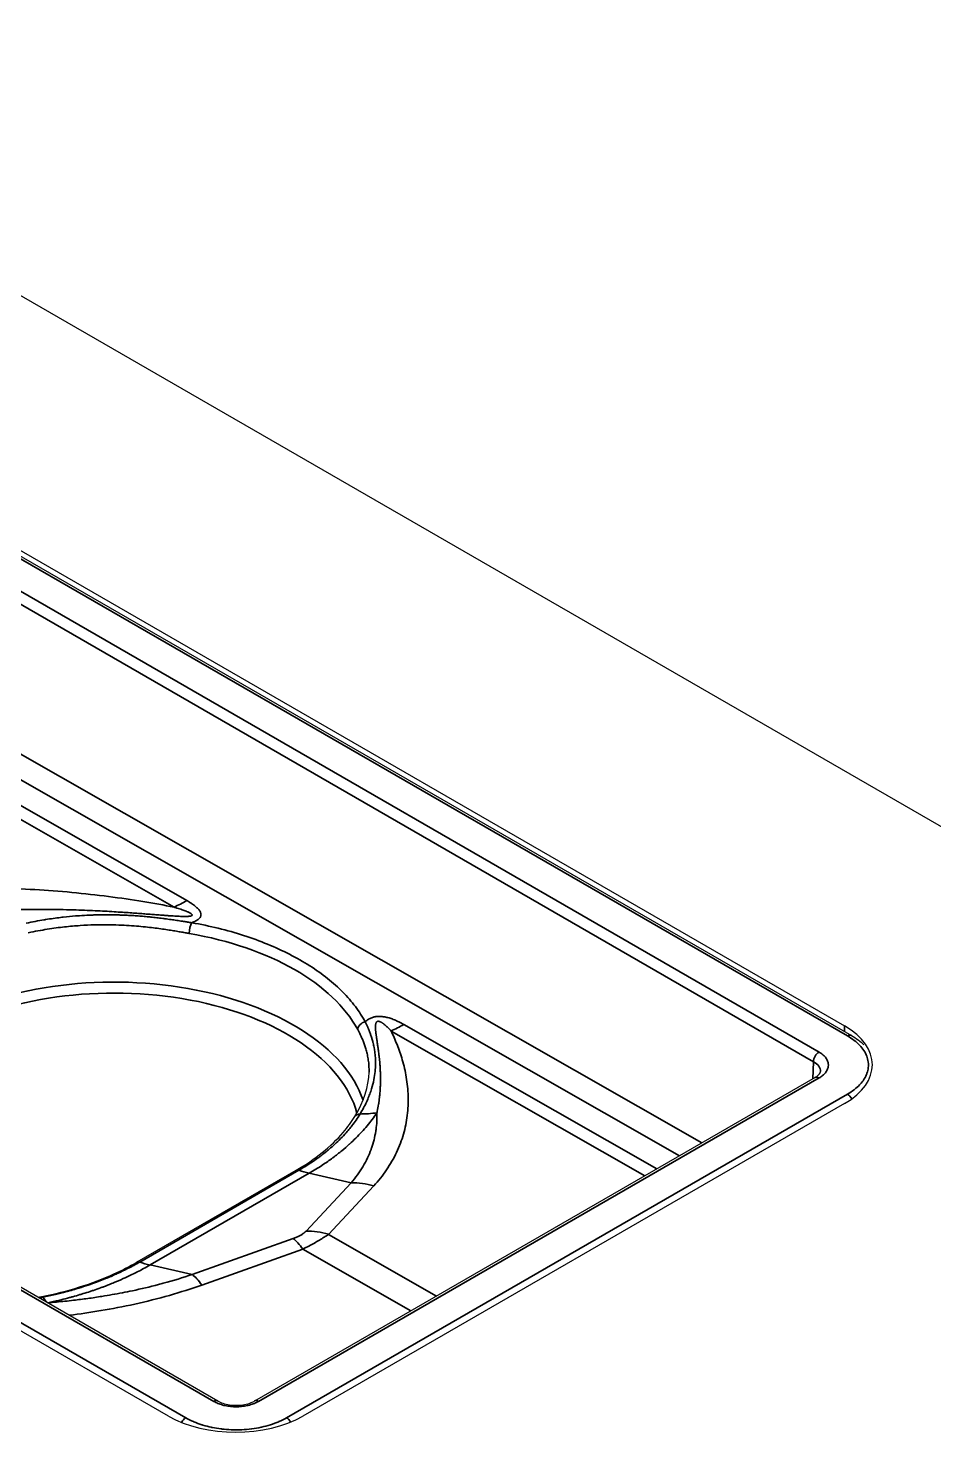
# Model space of a CAD drawing. Header units: millimetres. Extents: x 68 to 2000, y 100 to 2870.
# Drawn here: x 1438.96 to 1467.51, y 763.62 to 808.21 of the extents above; entities that cross this region are included whole.
import ezdxf

# ---------------------------------------------------------------- set-up
doc = ezdxf.new("R2010")
doc.units = ezdxf.units.MM
doc.header["$LTSCALE"] = 10
doc.layers.add('_Sichtbarkanten', color=7, linetype='Continuous', lineweight=25)
doc.layers.add('Sichtbar schmal (ISO)', color=7, linetype='Continuous', lineweight=35)

msp = doc.modelspace()

# ---------------------------------------------------------------- linework, layer by layer
at = {"layer": '_Sichtbarkanten'}
for p, q in [((1189.843, 943.466), (1508.041, 759.754)), ((1218.836, 918.507), (1464.915, 776.433)), ((1219.259, 918.44), (1464.696, 776.737)), ((1444.933, 764.903), (1198.866, 906.97)), ((1443.376, 764.428), (1197.94, 906.131)), ((1463.769, 775.106), (1446.097, 764.903)), ((1464.696, 774.287), (1447.619, 764.428)), ((1447.399, 772.178), (1442.383, 769.282))]:
    msp.add_line(p, q, dxfattribs=at)
for centre, major_axis, ratio, start_param, end_param in [((1462.574, 775.512), (3, 0), 0.57735, 5.497787, 7.068583), ((1463.187, 775.298), (-0.75, -0.008), 0.577018, 3.118303, 3.118338), ((1442.508, 769.065), (-0.125, 0.217), 0.589815, 0.000548, 0.00065), ((1445.498, 765.653), (3, 0), 0.57735, 3.926991, 5.497787)]:
    msp.add_ellipse(centre, major_axis=major_axis, ratio=ratio, start_param=start_param, end_param=end_param, dxfattribs=at)
for points in [[(1464.915, 776.433), (1465.064, 776.347), (1465.197, 776.248), (1465.309, 776.139)], [(1449.258, 773.878), (1449.546, 774.348), (1449.695, 774.827), (1449.705, 775.277)], [(1447.399, 772.178), (1447.399, 772.178), (1447.399, 772.178), (1447.399, 772.178)], [(1439.268, 768.175), (1439.307, 768.182), (1439.345, 768.19), (1439.384, 768.197)]]:
    msp.add_open_spline(points, degree=3, dxfattribs=at)
for points, knots in [([(1463.769, 775.106), (1463.817, 775.134), (1463.855, 775.164), (1463.906, 775.217), (1463.921, 775.24), (1463.935, 775.273), (1463.937, 775.285), (1463.937, 775.295)], [0, 0, 0, 0, 0.0457082, 0.0457082, 0.0893112, 0.0893112, 0.1262258, 0.1262258, 0.1262258, 0.1262258]), ([(1447.399, 772.178), (1448.003, 772.526), (1448.511, 772.935), (1449.029, 773.536), (1449.153, 773.706), (1449.258, 773.878)], [0, 0, 0, 0, 0.5177177, 0.5177177, 0.7137544, 0.7137544, 0.7137544, 0.7137544]), ([(1439.384, 768.197), (1440.2, 768.359), (1440.978, 768.605), (1441.911, 769.025), (1442.154, 769.15), (1442.383, 769.282)], [0, 0, 0, 0, 0.5208005, 0.5208005, 0.7169045, 0.7169045, 0.7169045, 0.7169045]), ([(1444.933, 764.903), (1444.979, 764.877), (1445.035, 764.852), (1445.16, 764.811), (1445.23, 764.794), (1445.379, 764.772), (1445.459, 764.767), (1445.62, 764.769), (1445.702, 764.777), (1445.854, 764.806), (1445.927, 764.827), (1446.029, 764.867), (1446.066, 764.885), (1446.097, 764.903)], [0, 0, 0, 0, 0.0442726, 0.0442726, 0.0896276, 0.0896276, 0.1372665, 0.1372665, 0.1860013, 0.1860013, 0.2345895, 0.2345895, 0.2652214, 0.2652214, 0.2652214, 0.2652214])]:
    msp.add_open_spline(points, degree=3, knots=knots, dxfattribs=at)
at = {"layer": 'Sichtbar schmal (ISO)'}
for p, q in [((1464.79, 776.42), (1218.711, 918.495)), ((1217.827, 917.977), (1463.894, 775.91)), ((1463.717, 775.608), (1217.65, 917.675)), ((1444.808, 764.891), (1198.741, 906.958)), ((1197.845, 906.448), (1443.925, 764.374)), ((1375.12, 821.639), (1460.197, 773.044)), ((1374.769, 821.033), (1459.494, 772.638)), ((1384.991, 813.943), (1443.555, 780.485)), ((1385.394, 814.149), (1443.959, 780.691)), ((1458.398, 772.005), (1450.398, 776.575)), ((1458.778, 772.225), (1450.802, 776.781)), ((1464.696, 776.737), (1464.696, 776.56)), ((1463.717, 775.608), (1463.701, 775.067)), ((1463.894, 775.094), (1446.222, 764.891)), ((1464.79, 774.584), (1447.106, 764.374)), ((1447.488, 772.181), (1442.474, 769.286)), ((1447.815, 772.088), (1442.801, 769.194)), ((1449.141, 771.791), (1447.815, 772.088)), ((1449.141, 771.791), (1447.718, 770.262)), ((1449.851, 771.69), (1448.427, 770.161)), ((1448.427, 770.161), (1451.833, 768.215)), ((1447.314, 770.029), (1444.128, 768.896)), ((1447.62, 769.695), (1444.434, 768.562)), ((1447.62, 769.695), (1451.027, 767.749)), ((1444.128, 768.896), (1442.801, 769.194))]:
    msp.add_line(p, q, dxfattribs=at)
for centre, major_axis, ratio, start_param, end_param in [((1443.94, 784.784), (2.48, 4.341), 0.580372, 3.809997, 3.924365), ((1444.111, 779.788), (-0.043, -0.246), 0.243807, 3.775367, 5.331152), ((1441.662, 775.234), (8.042, 0.037), 0.574225, 0.296716, 1.268305), ((1441.662, 773.498), (8.004, 0), 0.57735, 0.194068, 2.356194), ((1441.662, 773.297), (7.754, 0), 0.57735, 0.154936, 2.356194), ((1449.585, 776.659), (-0.22, -0.119), 0.782845, 4.317422, 5.868326), ((1450.783, 780.875), (-2.48, -4.341), 0.58037, 0.668404, 0.782771), ((1464.79, 776.216), (0.125, 0.217), 0.57735, 6.283177, 7.068583), ((1463.894, 775.706), (-0.125, -0.217), 0.57735, 3.926991, 5.480334), ((1463.187, 775.298), (-0.75, -0.008), 0.577018, 3.118338, 3.921031), ((1463.894, 774.89), (-0.125, 0.217), 0.57735, 5.497787, 6.283185), ((1464.79, 774.379), (-0.125, 0.217), 0.57735, 4.638767, 5.497787), ((1449.472, 773.748), (-0.213, 0.13), 0.763623, 5.369506, 6.283189), ((1448.391, 778.129), (4.432, -2.314), 0.783416, 5.317324, 5.432878), ((1446.781, 776.589), (2.5, -4.33), 0.57735, 5.698992, 5.79448), ((1449.658, 769.54), (-1.829, 1.704), 0.803702, 5.270685, 5.583182), ((1448.234, 768.012), (-1.829, 1.704), 0.803702, 5.270686, 5.583183), ((1447.831, 767.779), (-0.838, 2.355), 0.268501, 5.561414, 5.87391), ((1442.508, 769.065), (-0.125, 0.217), 0.589815, 5.699604, 6.283732), ((1441.767, 773.694), (2.5, -4.33), 0.57735, 5.698991, 5.79448), ((1444.645, 766.646), (-0.838, 2.355), 0.268501, 5.561414, 5.87391), ((1439.433, 767.952), (-0.049, 0.245), 0.280097, 5.858356, 6.283188), ((1439.095, 772.762), (0.864, -4.925), 0.233444, 5.864117, 5.979675), ((1444.808, 764.687), (0.125, 0.217), 0.57735, 0.000027, 0.785398), ((1446.222, 764.687), (-0.125, 0.217), 0.57735, 5.497787, 6.283164), ((1443.925, 764.169), (0.125, 0.217), 0.57735, 0.785398, 1.632582), ((1447.106, 764.169), (-0.125, 0.217), 0.57735, 4.703988, 5.497787)]:
    msp.add_ellipse(centre, major_axis=major_axis, ratio=ratio, start_param=start_param, end_param=end_param, dxfattribs=at)
for points, knots in [([(1433.879, 780.822), (1434.18, 780.871), (1434.492, 780.913), (1434.817, 780.949), (1435.142, 780.985), (1435.479, 781.014), (1435.826, 781.036), (1436.173, 781.059), (1436.531, 781.074), (1436.896, 781.081), (1437.261, 781.089), (1437.633, 781.089), (1438.012, 781.082), (1438.39, 781.074), (1438.775, 781.06), (1439.164, 781.037), (1439.553, 781.015), (1439.945, 780.985), (1440.336, 780.948), (1440.726, 780.911), (1441.114, 780.867), (1441.489, 780.819), (1441.864, 780.77), (1442.227, 780.716), (1442.572, 780.66), (1442.916, 780.604), (1443.243, 780.545), (1443.555, 780.485)], [0, 0, 0, 0, 0.1111111, 0.1111111, 0.1111111, 0.2222222, 0.2222222, 0.2222222, 0.3333333, 0.3333333, 0.3333333, 0.4444444, 0.4444444, 0.4444444, 0.5555556, 0.5555556, 0.5555556, 0.6666667, 0.6666667, 0.6666667, 0.7777778, 0.7777778, 0.7777778, 0.8888889, 0.8888889, 0.8888889, 0.9999999, 0.9999999, 0.9999999, 0.9999999]), ([(1443.555, 780.485), (1443.588, 780.475), (1443.618, 780.465), (1443.648, 780.456), (1443.677, 780.446), (1443.705, 780.437), (1443.731, 780.428), (1443.758, 780.419), (1443.783, 780.411), (1443.807, 780.402), (1443.831, 780.394), (1443.853, 780.385), (1443.874, 780.377), (1443.896, 780.369), (1443.915, 780.362), (1443.934, 780.354), (1443.944, 780.35), (1443.953, 780.346), (1443.962, 780.342), (1443.971, 780.339), (1443.978, 780.335), (1443.986, 780.332), (1444.002, 780.325), (1444.017, 780.318), (1444.03, 780.311), (1444.044, 780.305), (1444.056, 780.298), (1444.067, 780.292), (1444.077, 780.286), (1444.087, 780.28), (1444.095, 780.274), (1444.103, 780.268), (1444.109, 780.263), (1444.114, 780.258), (1444.119, 780.253), (1444.123, 780.248), (1444.125, 780.244), (1444.127, 780.24), (1444.128, 780.236), (1444.128, 780.232), (1444.128, 780.228), (1444.126, 780.225), (1444.123, 780.221), (1444.12, 780.218), (1444.115, 780.215), (1444.109, 780.212), (1444.102, 780.209), (1444.094, 780.206), (1444.084, 780.204), (1444.074, 780.201), (1444.062, 780.199), (1444.048, 780.197), (1444.034, 780.195), (1444.019, 780.194), (1444.001, 780.193), (1443.984, 780.192), (1443.965, 780.191), (1443.944, 780.191), (1443.926, 780.19), (1443.908, 780.19), (1443.888, 780.19), (1443.884, 780.19), (1443.881, 780.19), (1443.877, 780.19), (1443.853, 780.191), (1443.828, 780.191), (1443.801, 780.192), (1443.775, 780.193), (1443.747, 780.194), (1443.717, 780.195), (1443.688, 780.196), (1443.658, 780.198), (1443.626, 780.199), (1443.594, 780.201), (1443.56, 780.203), (1443.525, 780.205), (1443.49, 780.207), (1443.453, 780.21), (1443.415, 780.212), (1443.376, 780.215), (1443.336, 780.218), (1443.294, 780.221), (1443.252, 780.224), (1443.207, 780.227), (1443.161, 780.231), (1443.115, 780.234), (1443.066, 780.238), (1443.016, 780.242), (1442.965, 780.246), (1442.912, 780.25), (1442.856, 780.254), (1442.822, 780.257), (1442.787, 780.259), (1442.75, 780.262), (1442.728, 780.264), (1442.705, 780.266), (1442.682, 780.267), (1442.621, 780.272), (1442.557, 780.277), (1442.49, 780.282), (1442.423, 780.287), (1442.353, 780.292), (1442.28, 780.297), (1442.207, 780.303), (1442.13, 780.308), (1442.049, 780.314), (1441.969, 780.319), (1441.885, 780.325), (1441.798, 780.33), (1441.711, 780.336), (1441.62, 780.341), (1441.525, 780.347), (1441.521, 780.347), (1441.518, 780.347), (1441.514, 780.348), (1441.423, 780.353), (1441.328, 780.358), (1441.229, 780.363), (1441.126, 780.368), (1441.019, 780.373), (1440.906, 780.378), (1440.793, 780.383), (1440.675, 780.388), (1440.551, 780.392), (1440.438, 780.396), (1440.319, 780.399), (1440.195, 780.402), (1440.183, 780.403), (1440.172, 780.403), (1440.161, 780.403), (1440.024, 780.406), (1439.881, 780.409), (1439.73, 780.41), (1439.58, 780.412), (1439.422, 780.413), (1439.255, 780.412), (1439.135, 780.411), (1439.011, 780.41), (1438.882, 780.408), (1438.832, 780.407), (1438.782, 780.407), (1438.731, 780.406)], [0, 0, 0, 0, 0.0243902, 0.0243902, 0.0243902, 0.0487805, 0.0487805, 0.0487805, 0.0731707, 0.0731707, 0.0731707, 0.097561, 0.097561, 0.097561, 0.1219512, 0.1219512, 0.1219512, 0.1348687, 0.1348687, 0.1348687, 0.1463415, 0.1463415, 0.1463415, 0.1707317, 0.1707317, 0.1707317, 0.195122, 0.195122, 0.195122, 0.2195122, 0.2195122, 0.2195122, 0.2439024, 0.2439024, 0.2439024, 0.2682927, 0.2682927, 0.2682927, 0.2926829, 0.2926829, 0.2926829, 0.3170732, 0.3170732, 0.3170732, 0.3414634, 0.3414634, 0.3414634, 0.3658537, 0.3658537, 0.3658537, 0.3902439, 0.3902439, 0.3902439, 0.4146341, 0.4146341, 0.4146341, 0.4390244, 0.4390244, 0.4390244, 0.4597132, 0.4597132, 0.4597132, 0.4634146, 0.4634146, 0.4634146, 0.4878049, 0.4878049, 0.4878049, 0.5121951, 0.5121951, 0.5121951, 0.5365854, 0.5365854, 0.5365854, 0.5609756, 0.5609756, 0.5609756, 0.5853659, 0.5853659, 0.5853659, 0.6097561, 0.6097561, 0.6097561, 0.6341463, 0.6341463, 0.6341463, 0.6585366, 0.6585366, 0.6585366, 0.6829268, 0.6829268, 0.6829268, 0.6979935, 0.6979935, 0.6979935, 0.7073171, 0.7073171, 0.7073171, 0.7317073, 0.7317073, 0.7317073, 0.7560976, 0.7560976, 0.7560976, 0.7804878, 0.7804878, 0.7804878, 0.804878, 0.804878, 0.804878, 0.8292683, 0.8292683, 0.8292683, 0.8302928, 0.8302928, 0.8302928, 0.8536585, 0.8536585, 0.8536585, 0.8780488, 0.8780488, 0.8780488, 0.902439, 0.902439, 0.902439, 0.9248125, 0.9248125, 0.9248125, 0.9268293, 0.9268293, 0.9268293, 0.9512195, 0.9512195, 0.9512195, 0.9756098, 0.9756098, 0.9756098, 0.9932006, 0.9932006, 0.9932006, 0.9999998, 0.9999998, 0.9999998, 0.9999998]), ([(1443.959, 780.691), (1443.987, 780.675), (1444.041, 780.643), (1444.112, 780.597), (1444.175, 780.552), (1444.231, 780.509), (1444.279, 780.467), (1444.319, 780.426), (1444.353, 780.385), (1444.378, 780.346), (1444.396, 780.308), (1444.406, 780.271), (1444.407, 780.236), (1444.401, 780.204), (1444.389, 780.173), (1444.368, 780.142), (1444.337, 780.11), (1444.295, 780.078), (1444.243, 780.048), (1444.182, 780.019), (1444.135, 780.001), (1444.11, 779.992)], [0, 0, 0, 0, 0.0526316, 0.1052632, 0.1578947, 0.2105263, 0.2631579, 0.3157895, 0.3684211, 0.4210526, 0.4736842, 0.5263158, 0.5789474, 0.6315789, 0.6842105, 0.7368421, 0.7894737, 0.8421053, 0.8947368, 0.9473684, 1, 1, 1, 1]), ([(1438.891, 779.977), (1439.087, 780.019), (1439.277, 780.055), (1439.459, 780.085), (1439.474, 780.087), (1439.49, 780.09), (1439.506, 780.092), (1439.67, 780.119), (1439.827, 780.14), (1439.978, 780.158), (1440.007, 780.161), (1440.036, 780.165), (1440.065, 780.168), (1440.199, 780.183), (1440.329, 780.195), (1440.453, 780.205), (1440.493, 780.208), (1440.532, 780.211), (1440.571, 780.214), (1440.68, 780.221), (1440.786, 780.227), (1440.889, 780.231), (1440.936, 780.233), (1440.983, 780.235), (1441.03, 780.237), (1441.118, 780.239), (1441.203, 780.241), (1441.286, 780.242), (1441.34, 780.243), (1441.393, 780.243), (1441.445, 780.243), (1441.515, 780.243), (1441.583, 780.242), (1441.65, 780.241), (1441.708, 780.24), (1441.766, 780.239), (1441.822, 780.237), (1441.876, 780.235), (1441.93, 780.233), (1441.982, 780.231), (1442.044, 780.229), (1442.104, 780.226), (1442.163, 780.222), (1442.205, 780.22), (1442.246, 780.218), (1442.286, 780.215), (1442.35, 780.211), (1442.413, 780.206), (1442.473, 780.202), (1442.504, 780.199), (1442.534, 780.197), (1442.565, 780.194), (1442.63, 780.189), (1442.693, 780.183), (1442.755, 780.177), (1442.777, 780.175), (1442.798, 780.172), (1442.82, 780.17), (1442.886, 780.164), (1442.95, 780.157), (1443.011, 780.149), (1443.025, 780.148), (1443.039, 780.146), (1443.053, 780.145), (1443.12, 780.137), (1443.183, 780.129), (1443.245, 780.121), (1443.252, 780.12), (1443.26, 780.119), (1443.267, 780.118), (1443.333, 780.109), (1443.396, 780.101), (1443.456, 780.092), (1443.459, 780.092), (1443.461, 780.092), (1443.463, 780.091), (1443.524, 780.083), (1443.583, 780.074), (1443.639, 780.066), (1443.642, 780.065), (1443.645, 780.065), (1443.648, 780.064), (1443.703, 780.056), (1443.756, 780.048), (1443.806, 780.04), (1443.811, 780.04), (1443.816, 780.039), (1443.821, 780.038), (1443.871, 780.03), (1443.92, 780.023), (1443.965, 780.015), (1443.968, 780.015), (1443.971, 780.014), (1443.974, 780.014), (1444.022, 780.006), (1444.068, 779.999), (1444.11, 779.992)], [0, 0, 0, 0, 0.057475, 0.057475, 0.057475, 0.0625, 0.0625, 0.0625, 0.114892, 0.114892, 0.114892, 0.125, 0.125, 0.125, 0.172446, 0.172446, 0.172446, 0.1875, 0.1875, 0.1875, 0.230103, 0.230103, 0.230103, 0.25, 0.25, 0.25, 0.287856, 0.287856, 0.287856, 0.3125, 0.3125, 0.3125, 0.345699, 0.345699, 0.345699, 0.375, 0.375, 0.375, 0.403617, 0.403617, 0.403617, 0.4375, 0.4375, 0.4375, 0.461605, 0.461605, 0.461605, 0.5, 0.5, 0.5, 0.519654, 0.519654, 0.519654, 0.5625, 0.5625, 0.5625, 0.577754, 0.577754, 0.577754, 0.625, 0.625, 0.625, 0.635857, 0.635857, 0.635857, 0.6875, 0.6875, 0.6875, 0.693885, 0.693885, 0.693885, 0.75, 0.75, 0.75, 0.751922, 0.751922, 0.751922, 0.809348, 0.809348, 0.809348, 0.8125, 0.8125, 0.8125, 0.869313, 0.869313, 0.869313, 0.875, 0.875, 0.875, 0.93366, 0.93366, 0.93366, 0.9375, 0.9375, 0.9375, 1, 1, 1, 1]), ([(1438.96, 779.674), (1439.168, 779.719), (1439.368, 779.756), (1439.558, 779.787), (1439.749, 779.817), (1439.929, 779.841), (1440.102, 779.86), (1440.274, 779.879), (1440.438, 779.893), (1440.594, 779.903), (1440.75, 779.913), (1440.899, 779.92), (1441.04, 779.924), (1441.182, 779.928), (1441.316, 779.929), (1441.444, 779.928), (1441.572, 779.927), (1441.694, 779.924), (1441.81, 779.92), (1441.926, 779.915), (1442.036, 779.91), (1442.142, 779.903), (1442.247, 779.896), (1442.347, 779.888), (1442.443, 779.88), (1442.539, 779.871), (1442.63, 779.862), (1442.717, 779.853), (1442.804, 779.843), (1442.886, 779.833), (1442.966, 779.823), (1443.045, 779.813), (1443.12, 779.803), (1443.192, 779.793), (1443.264, 779.782), (1443.333, 779.772), (1443.398, 779.762), (1443.463, 779.752), (1443.525, 779.741), (1443.585, 779.732), (1443.644, 779.722), (1443.7, 779.712), (1443.753, 779.703), (1443.806, 779.694), (1443.856, 779.685), (1443.903, 779.677), (1443.95, 779.669), (1443.995, 779.661), (1444.037, 779.653)], [0, 0, 0, 0, 0.0625, 0.0625, 0.0625, 0.125, 0.125, 0.125, 0.1875, 0.1875, 0.1875, 0.25, 0.25, 0.25, 0.3125, 0.3125, 0.3125, 0.375, 0.375, 0.375, 0.4375, 0.4375, 0.4375, 0.5, 0.5, 0.5, 0.5625, 0.5625, 0.5625, 0.625, 0.625, 0.625, 0.6875, 0.6875, 0.6875, 0.75, 0.75, 0.75, 0.8125, 0.8125, 0.8125, 0.875, 0.875, 0.875, 0.9375, 0.9375, 0.9375, 1, 1, 1, 1]), ([(1444.11, 779.992), (1444.396, 779.942), (1444.955, 779.826), (1445.758, 779.599), (1446.513, 779.323), (1447.211, 779.002), (1447.845, 778.64), (1448.407, 778.241), (1448.89, 777.808), (1449.289, 777.348), (1449.495, 777.028), (1449.584, 776.864)], [0, 0, 0, 0, 0.1111111, 0.2222222, 0.3333333, 0.4444444, 0.5555556, 0.6666667, 0.7777778, 0.8888889, 1, 1, 1, 1]), ([(1449.584, 776.864), (1449.596, 776.839), (1449.609, 776.812), (1449.622, 776.784), (1449.622, 776.783), (1449.623, 776.782), (1449.624, 776.78), (1449.636, 776.753), (1449.649, 776.725), (1449.662, 776.695), (1449.663, 776.692), (1449.664, 776.689), (1449.666, 776.687), (1449.678, 776.657), (1449.691, 776.626), (1449.704, 776.593), (1449.706, 776.59), (1449.707, 776.586), (1449.709, 776.583), (1449.722, 776.55), (1449.735, 776.515), (1449.748, 776.478), (1449.749, 776.475), (1449.75, 776.471), (1449.752, 776.467), (1449.765, 776.43), (1449.777, 776.392), (1449.79, 776.351), (1449.791, 776.348), (1449.792, 776.344), (1449.793, 776.34), (1449.806, 776.299), (1449.818, 776.256), (1449.829, 776.211), (1449.83, 776.207), (1449.831, 776.204), (1449.832, 776.2), (1449.843, 776.154), (1449.854, 776.106), (1449.863, 776.056), (1449.864, 776.053), (1449.865, 776.049), (1449.866, 776.045), (1449.875, 775.994), (1449.884, 775.941), (1449.89, 775.885), (1449.891, 775.881), (1449.891, 775.877), (1449.892, 775.873), (1449.899, 775.816), (1449.904, 775.756), (1449.907, 775.693), (1449.907, 775.69), (1449.907, 775.686), (1449.907, 775.683), (1449.91, 775.619), (1449.911, 775.551), (1449.908, 775.48), (1449.908, 775.477), (1449.908, 775.474), (1449.908, 775.471), (1449.905, 775.398), (1449.899, 775.321), (1449.889, 775.24), (1449.889, 775.238), (1449.888, 775.236), (1449.888, 775.233), (1449.878, 775.151), (1449.863, 775.063), (1449.842, 774.971), (1449.841, 774.97), (1449.841, 774.968), (1449.841, 774.967), (1449.819, 774.873), (1449.792, 774.774), (1449.756, 774.669), (1449.721, 774.563), (1449.677, 774.452), (1449.622, 774.333), (1449.621, 774.332), (1449.621, 774.331), (1449.62, 774.33), (1449.566, 774.212), (1449.5, 774.087), (1449.42, 773.957)], [0, 0, 0, 0, 0.063706, 0.063706, 0.063706, 0.066667, 0.066667, 0.066667, 0.128031, 0.128031, 0.128031, 0.133333, 0.133333, 0.133333, 0.193704, 0.193704, 0.193704, 0.2, 0.2, 0.2, 0.260558, 0.260558, 0.260558, 0.266667, 0.266667, 0.266667, 0.32772, 0.32772, 0.32772, 0.333333, 0.333333, 0.333333, 0.394825, 0.394825, 0.394825, 0.4, 0.4, 0.4, 0.461986, 0.461986, 0.461986, 0.466667, 0.466667, 0.466667, 0.529228, 0.529228, 0.529228, 0.533333, 0.533333, 0.533333, 0.596557, 0.596557, 0.596557, 0.6, 0.6, 0.6, 0.663987, 0.663987, 0.663987, 0.666667, 0.666667, 0.666667, 0.731535, 0.731535, 0.731535, 0.733333, 0.733333, 0.733333, 0.799214, 0.799214, 0.799214, 0.8, 0.8, 0.8, 0.866667, 0.866667, 0.866667, 0.933333, 0.933333, 0.933333, 0.933889, 0.933889, 0.933889, 1, 1, 1, 1]), ([(1450.802, 776.781), (1450.775, 776.797), (1450.749, 776.811), (1450.723, 776.825), (1450.698, 776.838), (1450.673, 776.851), (1450.648, 776.863), (1450.623, 776.875), (1450.599, 776.887), (1450.575, 776.898), (1450.551, 776.908), (1450.527, 776.918), (1450.504, 776.928), (1450.481, 776.937), (1450.458, 776.946), (1450.435, 776.955), (1450.412, 776.963), (1450.39, 776.97), (1450.368, 776.977), (1450.346, 776.984), (1450.324, 776.991), (1450.302, 776.997), (1450.281, 777.002), (1450.259, 777.008), (1450.238, 777.012), (1450.217, 777.017), (1450.196, 777.021), (1450.176, 777.024), (1450.155, 777.027), (1450.135, 777.03), (1450.116, 777.032), (1450.096, 777.034), (1450.077, 777.035), (1450.058, 777.036), (1450.039, 777.036), (1450.02, 777.036), (1450.002, 777.036), (1449.984, 777.035), (1449.966, 777.034), (1449.949, 777.032), (1449.931, 777.03), (1449.914, 777.028), (1449.896, 777.025), (1449.879, 777.021), (1449.861, 777.017), (1449.843, 777.013), (1449.826, 777.008), (1449.808, 777.002), (1449.789, 776.995), (1449.771, 776.988), (1449.753, 776.98), (1449.735, 776.971), (1449.717, 776.962), (1449.699, 776.952), (1449.682, 776.941), (1449.665, 776.93), (1449.648, 776.918), (1449.631, 776.905), (1449.615, 776.892), (1449.599, 776.878), (1449.584, 776.864)], [0, 0, 0, 0, 0.05, 0.05, 0.05, 0.1, 0.1, 0.1, 0.15, 0.15, 0.15, 0.2, 0.2, 0.2, 0.25, 0.25, 0.25, 0.3, 0.3, 0.3, 0.35, 0.35, 0.35, 0.4, 0.4, 0.4, 0.45, 0.45, 0.45, 0.5, 0.5, 0.5, 0.55, 0.55, 0.55, 0.6, 0.6, 0.6, 0.65, 0.65, 0.65, 0.7, 0.7, 0.7, 0.75, 0.75, 0.75, 0.8, 0.8, 0.8, 0.85, 0.85, 0.85, 0.9, 0.9, 0.9, 0.95, 0.95, 0.95, 1, 1, 1, 1]), ([(1450.398, 776.575), (1450.383, 776.592), (1450.369, 776.608), (1450.355, 776.623), (1450.341, 776.638), (1450.327, 776.652), (1450.314, 776.666), (1450.301, 776.679), (1450.287, 776.692), (1450.275, 776.704), (1450.262, 776.717), (1450.25, 776.728), (1450.237, 776.739), (1450.236, 776.74), (1450.235, 776.741), (1450.234, 776.742), (1450.223, 776.752), (1450.213, 776.761), (1450.202, 776.77), (1450.201, 776.771), (1450.2, 776.772), (1450.198, 776.773), (1450.188, 776.782), (1450.178, 776.79), (1450.168, 776.798), (1450.167, 776.799), (1450.165, 776.8), (1450.164, 776.801), (1450.155, 776.808), (1450.145, 776.815), (1450.136, 776.822), (1450.135, 776.823), (1450.133, 776.824), (1450.132, 776.825), (1450.123, 776.831), (1450.114, 776.836), (1450.106, 776.842), (1450.104, 776.843), (1450.103, 776.844), (1450.101, 776.844), (1450.093, 776.849), (1450.085, 776.854), (1450.077, 776.858), (1450.076, 776.859), (1450.074, 776.859), (1450.072, 776.86), (1450.065, 776.864), (1450.058, 776.867), (1450.051, 776.87), (1450.05, 776.87), (1450.048, 776.871), (1450.046, 776.872), (1450.04, 776.874), (1450.034, 776.876), (1450.028, 776.878), (1450.026, 776.878), (1450.024, 776.879), (1450.023, 776.879), (1450.017, 776.88), (1450.011, 776.881), (1450.006, 776.882), (1450.004, 776.882), (1450.003, 776.882), (1450.001, 776.882), (1449.996, 776.883), (1449.991, 776.883), (1449.987, 776.882), (1449.985, 776.882), (1449.983, 776.882), (1449.981, 776.882), (1449.977, 776.881), (1449.973, 776.88), (1449.969, 776.878), (1449.967, 776.878), (1449.965, 776.877), (1449.964, 776.876), (1449.96, 776.874), (1449.956, 776.872), (1449.952, 776.869), (1449.95, 776.868), (1449.949, 776.867), (1449.947, 776.865), (1449.944, 776.862), (1449.941, 776.859), (1449.937, 776.854), (1449.936, 776.852), (1449.934, 776.85), (1449.933, 776.848), (1449.93, 776.843), (1449.928, 776.838), (1449.925, 776.833), (1449.924, 776.83), (1449.923, 776.827), (1449.922, 776.824), (1449.92, 776.818), (1449.918, 776.812), (1449.916, 776.805), (1449.915, 776.801), (1449.914, 776.797), (1449.914, 776.793), (1449.912, 776.786), (1449.911, 776.779), (1449.91, 776.771), (1449.91, 776.766), (1449.909, 776.762), (1449.909, 776.756), (1449.908, 776.749), (1449.908, 776.741), (1449.907, 776.732), (1449.907, 776.726), (1449.907, 776.72), (1449.907, 776.714), (1449.907, 776.706), (1449.907, 776.697), (1449.907, 776.688), (1449.907, 776.681), (1449.907, 776.674), (1449.908, 776.667), (1449.908, 776.658), (1449.909, 776.649), (1449.909, 776.639), (1449.91, 776.632), (1449.91, 776.624), (1449.911, 776.615), (1449.912, 776.606), (1449.913, 776.596), (1449.913, 776.586), (1449.914, 776.577), (1449.915, 776.568), (1449.916, 776.558), (1449.917, 776.548), (1449.918, 776.538), (1449.92, 776.527), (1449.921, 776.517), (1449.922, 776.506), (1449.923, 776.495), (1449.925, 776.485), (1449.926, 776.474), (1449.928, 776.462), (1449.929, 776.45), (1449.931, 776.438), (1449.933, 776.426), (1449.934, 776.415), (1449.936, 776.403), (1449.938, 776.391), (1449.939, 776.378), (1449.941, 776.364), (1449.943, 776.35), (1449.945, 776.338), (1449.947, 776.325), (1449.949, 776.313), (1449.951, 776.297), (1449.953, 776.282), (1449.956, 776.265), (1449.958, 776.253), (1449.96, 776.24), (1449.962, 776.227), (1449.964, 776.209), (1449.967, 776.191), (1449.97, 776.173), (1449.971, 776.16), (1449.973, 776.146), (1449.975, 776.132), (1449.978, 776.113), (1449.981, 776.092), (1449.984, 776.071), (1449.986, 776.057), (1449.988, 776.043), (1449.99, 776.029), (1449.993, 776.006), (1449.997, 775.983), (1450, 775.959), (1450.002, 775.945), (1450.004, 775.93), (1450.005, 775.915), (1450.009, 775.89), (1450.012, 775.863), (1450.015, 775.836), (1450.017, 775.821), (1450.019, 775.806), (1450.021, 775.791), (1450.024, 775.762), (1450.027, 775.732), (1450.03, 775.701), (1450.032, 775.686), (1450.034, 775.67), (1450.035, 775.654), (1450.038, 775.622), (1450.041, 775.588), (1450.044, 775.554), (1450.046, 775.538), (1450.047, 775.522), (1450.048, 775.506), (1450.051, 775.469), (1450.053, 775.431), (1450.056, 775.392), (1450.057, 775.376), (1450.057, 775.359), (1450.058, 775.343), (1450.06, 775.302), (1450.062, 775.259), (1450.063, 775.215), (1450.064, 775.199), (1450.064, 775.182), (1450.064, 775.165), (1450.065, 775.119), (1450.066, 775.071), (1450.065, 775.022), (1450.065, 775.005), (1450.065, 774.988), (1450.065, 774.971), (1450.064, 774.919), (1450.062, 774.865), (1450.06, 774.81), (1450.059, 774.793), (1450.058, 774.776), (1450.057, 774.759), (1450.054, 774.7), (1450.05, 774.639), (1450.044, 774.576), (1450.042, 774.559), (1450.04, 774.542), (1450.038, 774.525), (1450.032, 774.458), (1450.023, 774.388), (1450.012, 774.316), (1450.01, 774.3), (1450.007, 774.283), (1450.005, 774.266), (1449.993, 774.191), (1449.979, 774.115), (1449.962, 774.038), (1449.959, 774.023), (1449.956, 774.008), (1449.953, 773.993)], [0, 0, 0, 0, 0.02439, 0.02439, 0.02439, 0.04878, 0.04878, 0.04878, 0.073171, 0.073171, 0.073171, 0.097561, 0.097561, 0.097561, 0.099591, 0.099591, 0.099591, 0.121951, 0.121951, 0.121951, 0.124489, 0.124489, 0.124489, 0.146341, 0.146341, 0.146341, 0.149386, 0.149386, 0.149386, 0.170732, 0.170732, 0.170732, 0.17428, 0.17428, 0.17428, 0.195122, 0.195122, 0.195122, 0.19918, 0.19918, 0.19918, 0.219512, 0.219512, 0.219512, 0.224081, 0.224081, 0.224081, 0.243902, 0.243902, 0.243902, 0.248985, 0.248985, 0.248985, 0.268293, 0.268293, 0.268293, 0.273886, 0.273886, 0.273886, 0.292683, 0.292683, 0.292683, 0.298793, 0.298793, 0.298793, 0.317073, 0.317073, 0.317073, 0.323702, 0.323702, 0.323702, 0.341463, 0.341463, 0.341463, 0.348571, 0.348571, 0.348571, 0.365854, 0.365854, 0.365854, 0.373457, 0.373457, 0.373457, 0.390244, 0.390244, 0.390244, 0.398353, 0.398353, 0.398353, 0.414634, 0.414634, 0.414634, 0.423252, 0.423252, 0.423252, 0.439024, 0.439024, 0.439024, 0.448154, 0.448154, 0.448154, 0.463415, 0.463415, 0.463415, 0.473047, 0.473047, 0.473047, 0.487805, 0.487805, 0.487805, 0.497953, 0.497953, 0.497953, 0.512195, 0.512195, 0.512195, 0.522851, 0.522851, 0.522851, 0.536585, 0.536585, 0.536585, 0.547745, 0.547745, 0.547745, 0.560976, 0.560976, 0.560976, 0.57264, 0.57264, 0.57264, 0.585366, 0.585366, 0.585366, 0.597537, 0.597537, 0.597537, 0.609756, 0.609756, 0.609756, 0.622434, 0.622434, 0.622434, 0.634146, 0.634146, 0.634146, 0.647332, 0.647332, 0.647332, 0.658537, 0.658537, 0.658537, 0.672229, 0.672229, 0.672229, 0.682927, 0.682927, 0.682927, 0.697126, 0.697126, 0.697126, 0.707317, 0.707317, 0.707317, 0.722023, 0.722023, 0.722023, 0.731707, 0.731707, 0.731707, 0.74692, 0.74692, 0.74692, 0.756098, 0.756098, 0.756098, 0.771817, 0.771817, 0.771817, 0.780488, 0.780488, 0.780488, 0.796715, 0.796715, 0.796715, 0.804878, 0.804878, 0.804878, 0.821612, 0.821612, 0.821612, 0.829268, 0.829268, 0.829268, 0.846509, 0.846509, 0.846509, 0.853659, 0.853659, 0.853659, 0.871406, 0.871406, 0.871406, 0.878049, 0.878049, 0.878049, 0.896305, 0.896305, 0.896305, 0.902439, 0.902439, 0.902439, 0.921195, 0.921195, 0.921195, 0.926829, 0.926829, 0.926829, 0.946091, 0.946091, 0.946091, 0.95122, 0.95122, 0.95122, 0.970978, 0.970978, 0.970978, 0.97561, 0.97561, 0.97561, 0.996034, 0.996034, 0.996034, 1, 1, 1, 1]), ([(1449.346, 776.62), (1449.36, 776.594), (1449.374, 776.567), (1449.389, 776.538), (1449.404, 776.509), (1449.419, 776.479), (1449.435, 776.447), (1449.45, 776.415), (1449.466, 776.381), (1449.481, 776.346), (1449.497, 776.31), (1449.513, 776.273), (1449.528, 776.234), (1449.544, 776.195), (1449.559, 776.154), (1449.573, 776.111), (1449.588, 776.068), (1449.602, 776.023), (1449.615, 775.975), (1449.629, 775.928), (1449.641, 775.878), (1449.652, 775.826), (1449.664, 775.773), (1449.674, 775.718), (1449.682, 775.66), (1449.69, 775.602), (1449.696, 775.541), (1449.701, 775.476), (1449.704, 775.413), (1449.706, 775.347), (1449.705, 775.277)], [0.0000001, 0.0000001, 0.0000001, 0.0000001, 0.0666667, 0.0666667, 0.0666667, 0.1333333, 0.1333333, 0.1333333, 0.2, 0.2, 0.2, 0.2666667, 0.2666667, 0.2666667, 0.3333333, 0.3333333, 0.3333333, 0.4, 0.4, 0.4, 0.4666667, 0.4666667, 0.4666667, 0.5333333, 0.5333333, 0.5333333, 0.6, 0.6, 0.6, 0.6647719, 0.6647719, 0.6647719, 0.6647719]), ([(1450.398, 776.575), (1450.463, 776.442), (1450.527, 776.299), (1450.587, 776.148), (1450.648, 775.996), (1450.704, 775.835), (1450.754, 775.663), (1450.803, 775.492), (1450.847, 775.309), (1450.879, 775.118), (1450.911, 774.926), (1450.932, 774.725), (1450.938, 774.522), (1450.944, 774.32), (1450.934, 774.114), (1450.91, 773.914), (1450.885, 773.714), (1450.846, 773.519), (1450.79, 773.325), (1450.734, 773.13), (1450.662, 772.936), (1450.572, 772.747), (1450.483, 772.557), (1450.376, 772.372), (1450.256, 772.195), (1450.135, 772.018), (1450, 771.85), (1449.851, 771.69)], [0, 0, 0, 0, 0.111111, 0.111111, 0.111111, 0.222222, 0.222222, 0.222222, 0.333333, 0.333333, 0.333333, 0.444444, 0.444444, 0.444444, 0.555556, 0.555556, 0.555556, 0.666667, 0.666667, 0.666667, 0.777778, 0.777778, 0.777778, 0.888889, 0.888889, 0.888889, 1, 1, 1, 1]), ([(1464.79, 776.42), (1464.866, 776.377), (1464.936, 776.33), (1464.999, 776.281), (1465.001, 776.28), (1465.002, 776.279), (1465.003, 776.279), (1465.065, 776.23), (1465.122, 776.179), (1465.173, 776.126), (1465.223, 776.073), (1465.267, 776.017), (1465.304, 775.961), (1465.305, 775.959), (1465.306, 775.958), (1465.307, 775.957), (1465.343, 775.901), (1465.372, 775.844), (1465.395, 775.786), (1465.396, 775.784), (1465.397, 775.781), (1465.398, 775.778), (1465.419, 775.722), (1465.434, 775.664), (1465.442, 775.607), (1465.443, 775.603), (1465.443, 775.599), (1465.444, 775.595), (1465.451, 775.538), (1465.451, 775.481), (1465.445, 775.425), (1465.445, 775.42), (1465.444, 775.414), (1465.444, 775.409), (1465.437, 775.354), (1465.424, 775.299), (1465.405, 775.244), (1465.402, 775.238), (1465.4, 775.232), (1465.398, 775.225), (1465.378, 775.173), (1465.352, 775.12), (1465.321, 775.069), (1465.316, 775.062), (1465.312, 775.055), (1465.307, 775.047), (1465.274, 774.996), (1465.235, 774.946), (1465.191, 774.898), (1465.185, 774.891), (1465.179, 774.885), (1465.173, 774.878), (1465.125, 774.828), (1465.072, 774.78), (1465.013, 774.734), (1465.009, 774.73), (1465.004, 774.726), (1464.999, 774.723), (1464.936, 774.673), (1464.866, 774.627), (1464.79, 774.584)], [0, 0, 0, 0, 0.090909, 0.090909, 0.090909, 0.092526, 0.092526, 0.092526, 0.181474, 0.181474, 0.181474, 0.270619, 0.270619, 0.270619, 0.272727, 0.272727, 0.272727, 0.359674, 0.359674, 0.359674, 0.363636, 0.363636, 0.363636, 0.448748, 0.448748, 0.448748, 0.454545, 0.454545, 0.454545, 0.537825, 0.537825, 0.537825, 0.545455, 0.545455, 0.545455, 0.626977, 0.626977, 0.626977, 0.636364, 0.636364, 0.636364, 0.715799, 0.715799, 0.715799, 0.727273, 0.727273, 0.727273, 0.807392, 0.807392, 0.807392, 0.818182, 0.818182, 0.818182, 0.902461, 0.902461, 0.902461, 0.909091, 0.909091, 0.909091, 1, 1, 1, 1]), ([(1463.894, 775.91), (1463.935, 775.887), (1463.971, 775.862), (1464.004, 775.835), (1464.037, 775.807), (1464.067, 775.778), (1464.092, 775.748), (1464.117, 775.717), (1464.137, 775.685), (1464.153, 775.652), (1464.168, 775.619), (1464.178, 775.586), (1464.183, 775.553), (1464.188, 775.519), (1464.188, 775.486), (1464.183, 775.452), (1464.178, 775.419), (1464.168, 775.386), (1464.153, 775.353), (1464.138, 775.32), (1464.118, 775.288), (1464.093, 775.258), (1464.068, 775.227), (1464.038, 775.197), (1464.005, 775.17), (1463.972, 775.143), (1463.935, 775.117), (1463.894, 775.094)], [0, 0, 0, 0, 0.111111, 0.111111, 0.111111, 0.222222, 0.222222, 0.222222, 0.333333, 0.333333, 0.333333, 0.444444, 0.444444, 0.444444, 0.555556, 0.555556, 0.555556, 0.666667, 0.666667, 0.666667, 0.777778, 0.777778, 0.777778, 0.888889, 0.888889, 0.888889, 1, 1, 1, 1]), ([(1449.42, 773.957), (1449.381, 773.892), (1449.34, 773.829), (1449.296, 773.765), (1449.254, 773.705), (1449.21, 773.645), (1449.163, 773.585), (1449.133, 773.546), (1449.102, 773.507), (1449.07, 773.469), (1449.053, 773.448), (1449.035, 773.428), (1449.017, 773.407), (1448.966, 773.347), (1448.911, 773.288), (1448.855, 773.229), (1448.795, 773.167), (1448.733, 773.105), (1448.668, 773.044), (1448.654, 773.031), (1448.64, 773.018), (1448.626, 773.005), (1448.568, 772.952), (1448.509, 772.899), (1448.447, 772.848), (1448.362, 772.776), (1448.274, 772.706), (1448.182, 772.637), (1448.153, 772.616), (1448.125, 772.595), (1448.096, 772.574), (1448.021, 772.519), (1447.944, 772.466), (1447.865, 772.414), (1447.743, 772.334), (1447.618, 772.256), (1447.488, 772.181)], [0.0000001, 0.0000001, 0.0000001, 0.0000001, 0.0967736, 0.0967736, 0.0967736, 0.1896415, 0.1896415, 0.1896415, 0.25, 0.25, 0.25, 0.2826357, 0.2826357, 0.2826357, 0.377559, 0.377559, 0.377559, 0.4782707, 0.4782707, 0.4782707, 0.5, 0.5, 0.5, 0.5888571, 0.5888571, 0.5888571, 0.7119633, 0.7119633, 0.7119633, 0.75, 0.75, 0.75, 0.8487301, 0.8487301, 0.8487301, 1, 1, 1, 1]), ([(1449.953, 773.993), (1449.905, 773.923), (1449.855, 773.854), (1449.803, 773.786), (1449.752, 773.718), (1449.7, 773.652), (1449.645, 773.587), (1449.644, 773.586), (1449.643, 773.585), (1449.642, 773.584), (1449.589, 773.52), (1449.534, 773.457), (1449.477, 773.395), (1449.475, 773.392), (1449.473, 773.39), (1449.471, 773.388), (1449.414, 773.326), (1449.355, 773.265), (1449.294, 773.203), (1449.291, 773.201), (1449.289, 773.198), (1449.286, 773.196), (1449.223, 773.133), (1449.157, 773.07), (1449.086, 773.006), (1449.084, 773.004), (1449.083, 773.003), (1449.081, 773.001), (1449.008, 772.935), (1448.93, 772.867), (1448.845, 772.797), (1448.76, 772.727), (1448.667, 772.655), (1448.566, 772.579), (1448.562, 772.577), (1448.559, 772.575), (1448.556, 772.572), (1448.457, 772.499), (1448.349, 772.423), (1448.228, 772.343), (1448.224, 772.341), (1448.22, 772.338), (1448.216, 772.335), (1448.095, 772.256), (1447.961, 772.173), (1447.815, 772.088)], [0.0000017, 0.0000017, 0.0000017, 0.0000017, 0.1111111, 0.1111111, 0.1111111, 0.2204464, 0.2204464, 0.2204464, 0.2222222, 0.2222222, 0.2222222, 0.3292215, 0.3292215, 0.3292215, 0.3333333, 0.3333333, 0.3333333, 0.4400034, 0.4400034, 0.4400034, 0.4444444, 0.4444444, 0.4444444, 0.5527993, 0.5527993, 0.5527993, 0.5555556, 0.5555556, 0.5555556, 0.6666667, 0.6666667, 0.6666667, 0.7777778, 0.7777778, 0.7777778, 0.7811155, 0.7811155, 0.7811155, 0.8888889, 0.8888889, 0.8888889, 0.892499, 0.892499, 0.892499, 1, 1, 1, 1]), ([(1449.953, 773.993), (1449.958, 773.817), (1449.949, 773.641), (1449.924, 773.465), (1449.922, 773.448), (1449.919, 773.431), (1449.917, 773.414), (1449.888, 773.233), (1449.843, 773.053), (1449.781, 772.875), (1449.777, 772.864), (1449.773, 772.853), (1449.769, 772.842), (1449.702, 772.659), (1449.617, 772.479), (1449.516, 772.308), (1449.513, 772.303), (1449.51, 772.298), (1449.507, 772.293), (1449.401, 772.116), (1449.279, 771.949), (1449.141, 771.791)], [0.0000012, 0.0000012, 0.0000012, 0.0000012, 0.2280253, 0.2280253, 0.2280253, 0.25, 0.25, 0.25, 0.4854101, 0.4854101, 0.4854101, 0.5, 0.5, 0.5, 0.7427016, 0.7427016, 0.7427016, 0.75, 0.75, 0.75, 1, 1, 1, 1]), ([(1447.488, 772.181), (1447.472, 772.187), (1447.457, 772.189), (1447.443, 772.189), (1447.429, 772.189), (1447.416, 772.186), (1447.405, 772.181), (1447.403, 772.18), (1447.401, 772.179), (1447.399, 772.178)], [0, 0, 0, 0, 0.2, 0.2, 0.2, 0.4, 0.4, 0.4, 0.4319799, 0.4319799, 0.4319799, 0.4319799]), ([(1447.718, 770.262), (1447.701, 770.244), (1447.662, 770.208), (1447.594, 770.16), (1447.515, 770.114), (1447.423, 770.071), (1447.352, 770.043), (1447.314, 770.029)], [0.0000019, 0.0000019, 0.0000019, 0.0000019, 0.2, 0.4, 0.6, 0.8, 1, 1, 1, 1]), ([(1448.427, 770.161), (1448.382, 770.131), (1448.336, 770.1), (1448.288, 770.07), (1448.24, 770.039), (1448.191, 770.009), (1448.14, 769.979), (1448.089, 769.948), (1448.036, 769.918), (1447.981, 769.887), (1447.926, 769.856), (1447.869, 769.825), (1447.809, 769.793), (1447.748, 769.761), (1447.686, 769.729), (1447.62, 769.695)], [0.000001, 0.000001, 0.000001, 0.000001, 0.2, 0.2, 0.2, 0.4, 0.4, 0.4, 0.6, 0.6, 0.6, 0.8, 0.8, 0.8, 1, 1, 1, 1]), ([(1442.474, 769.286), (1442.351, 769.215), (1442.224, 769.146), (1442.093, 769.08), (1441.996, 769.031), (1441.896, 768.983), (1441.795, 768.936), (1441.775, 768.927), (1441.755, 768.917), (1441.735, 768.908), (1441.625, 768.859), (1441.513, 768.811), (1441.399, 768.765), (1441.295, 768.723), (1441.19, 768.682), (1441.082, 768.643), (1441.072, 768.639), (1441.061, 768.635), (1441.051, 768.632), (1440.961, 768.599), (1440.869, 768.567), (1440.777, 768.537), (1440.677, 768.504), (1440.577, 768.472), (1440.475, 768.442), (1440.401, 768.42), (1440.327, 768.399), (1440.253, 768.378), (1440.222, 768.37), (1440.192, 768.362), (1440.161, 768.353), (1440.046, 768.323), (1439.931, 768.294), (1439.814, 768.267), (1439.683, 768.236), (1439.55, 768.207), (1439.417, 768.181)], [0, 0, 0, 0, 0.1433317, 0.1433317, 0.1433317, 0.25, 0.25, 0.25, 0.2710539, 0.2710539, 0.2710539, 0.3854819, 0.3854819, 0.3854819, 0.4898033, 0.4898033, 0.4898033, 0.5, 0.5, 0.5, 0.5875475, 0.5875475, 0.5875475, 0.6817628, 0.6817628, 0.6817628, 0.75, 0.75, 0.75, 0.7779936, 0.7779936, 0.7779936, 0.8824416, 0.8824416, 0.8824416, 0.9999992, 0.9999992, 0.9999992, 0.9999992]), ([(1442.801, 769.194), (1442.663, 769.114), (1442.527, 769.041), (1442.397, 768.974), (1442.385, 768.968), (1442.373, 768.962), (1442.361, 768.956), (1442.243, 768.896), (1442.129, 768.842), (1442.019, 768.792), (1441.998, 768.782), (1441.978, 768.773), (1441.957, 768.764), (1441.857, 768.719), (1441.76, 768.677), (1441.666, 768.639), (1441.639, 768.627), (1441.612, 768.616), (1441.585, 768.606), (1441.499, 768.571), (1441.415, 768.538), (1441.333, 768.508), (1441.301, 768.496), (1441.27, 768.484), (1441.239, 768.473), (1441.162, 768.445), (1441.087, 768.419), (1441.012, 768.393), (1440.978, 768.382), (1440.944, 768.37), (1440.91, 768.359), (1440.838, 768.335), (1440.766, 768.313), (1440.694, 768.29), (1440.658, 768.279), (1440.622, 768.268), (1440.586, 768.258), (1440.513, 768.236), (1440.438, 768.214), (1440.363, 768.194), (1440.328, 768.184), (1440.293, 768.174), (1440.257, 768.165), (1440.171, 768.142), (1440.084, 768.119), (1439.997, 768.098), (1439.971, 768.091), (1439.946, 768.085), (1439.92, 768.079), (1439.806, 768.052), (1439.692, 768.026), (1439.576, 768.002)], [0, 0, 0, 0, 0.101638, 0.101638, 0.101638, 0.111111, 0.111111, 0.111111, 0.204522, 0.204522, 0.204522, 0.222222, 0.222222, 0.222222, 0.308469, 0.308469, 0.308469, 0.333333, 0.333333, 0.333333, 0.413699, 0.413699, 0.413699, 0.444444, 0.444444, 0.444444, 0.520849, 0.520849, 0.520849, 0.555556, 0.555556, 0.555556, 0.629682, 0.629682, 0.629682, 0.666667, 0.666667, 0.666667, 0.742251, 0.742251, 0.742251, 0.777778, 0.777778, 0.777778, 0.863645, 0.863645, 0.863645, 0.888889, 0.888889, 0.888889, 1, 1, 1, 1]), ([(1444.128, 768.896), (1443.836, 768.796), (1443.534, 768.704), (1443.217, 768.617), (1443.166, 768.603), (1443.115, 768.59), (1443.063, 768.576), (1442.795, 768.506), (1442.518, 768.44), (1442.244, 768.382), (1442.138, 768.36), (1442.032, 768.338), (1441.927, 768.318), (1441.709, 768.276), (1441.494, 768.238), (1441.284, 768.204), (1441.131, 768.18), (1440.982, 768.157), (1440.835, 768.137), (1440.684, 768.116), (1440.535, 768.098), (1440.39, 768.081), (1440.204, 768.059), (1440.024, 768.041), (1439.85, 768.025), (1439.757, 768.017), (1439.666, 768.009), (1439.576, 768.002)], [0, 0, 0, 0, 0.2, 0.2, 0.2, 0.232255, 0.232255, 0.232255, 0.4, 0.4, 0.4, 0.464894, 0.464894, 0.464894, 0.6, 0.6, 0.6, 0.698166, 0.698166, 0.698166, 0.8, 0.8, 0.8, 0.930368, 0.930368, 0.930368, 1, 1, 1, 1]), ([(1444.434, 768.562), (1444.104, 768.445), (1443.426, 768.229), (1442.311, 767.949), (1441.235, 767.744), (1440.572, 767.649), (1440.253, 767.609), (1440.247, 767.609)], [0, 0, 0, 0, 0.0833333, 0.1666667, 0.25, 0.3333333, 0.3348888, 0.3348888, 0.3348888, 0.3348888]), ([(1439.417, 768.181), (1439.403, 768.178), (1439.39, 768.176), (1439.377, 768.173), (1439.35, 768.168), (1439.323, 768.163), (1439.297, 768.158)], [0, 0, 0, 0, 0.00394364, 0.00394364, 0.00394364, 0.01182013, 0.01182013, 0.01182013, 0.01182013]), ([(1446.222, 764.891), (1446.182, 764.867), (1446.138, 764.846), (1446.09, 764.827), (1446.043, 764.808), (1445.992, 764.791), (1445.939, 764.776), (1445.885, 764.762), (1445.83, 764.75), (1445.773, 764.741), (1445.717, 764.733), (1445.659, 764.727), (1445.601, 764.724), (1445.544, 764.721), (1445.486, 764.721), (1445.428, 764.724), (1445.37, 764.727), (1445.312, 764.733), (1445.255, 764.742), (1445.199, 764.751), (1445.143, 764.762), (1445.09, 764.777), (1445.037, 764.791), (1444.986, 764.808), (1444.939, 764.827), (1444.892, 764.846), (1444.849, 764.868), (1444.808, 764.891)], [0, 0, 0, 0, 0.111111, 0.111111, 0.111111, 0.222222, 0.222222, 0.222222, 0.333333, 0.333333, 0.333333, 0.444444, 0.444444, 0.444444, 0.555556, 0.555556, 0.555556, 0.666667, 0.666667, 0.666667, 0.777778, 0.777778, 0.777778, 0.888889, 0.888889, 0.888889, 1, 1, 1, 1]), ([(1447.106, 764.374), (1447.031, 764.33), (1446.95, 764.29), (1446.865, 764.253), (1446.863, 764.252), (1446.862, 764.251), (1446.86, 764.251), (1446.777, 764.215), (1446.688, 764.182), (1446.596, 764.153), (1446.504, 764.124), (1446.408, 764.098), (1446.31, 764.077), (1446.307, 764.076), (1446.305, 764.076), (1446.303, 764.075), (1446.207, 764.054), (1446.108, 764.038), (1446.008, 764.025), (1446.003, 764.024), (1445.999, 764.023), (1445.994, 764.023), (1445.896, 764.01), (1445.796, 764.002), (1445.696, 763.997), (1445.69, 763.997), (1445.683, 763.997), (1445.676, 763.996), (1445.578, 763.992), (1445.479, 763.992), (1445.381, 763.995), (1445.372, 763.996), (1445.364, 763.996), (1445.355, 763.996), (1445.259, 764), (1445.163, 764.008), (1445.069, 764.019), (1445.058, 764.02), (1445.047, 764.021), (1445.036, 764.023), (1444.945, 764.034), (1444.854, 764.049), (1444.766, 764.067), (1444.753, 764.07), (1444.74, 764.073), (1444.728, 764.075), (1444.639, 764.094), (1444.553, 764.117), (1444.469, 764.142), (1444.458, 764.146), (1444.447, 764.149), (1444.435, 764.153), (1444.348, 764.18), (1444.264, 764.211), (1444.184, 764.245), (1444.178, 764.247), (1444.172, 764.25), (1444.166, 764.253), (1444.08, 764.29), (1444, 764.33), (1443.925, 764.374)], [0, 0, 0, 0, 0.090909, 0.090909, 0.090909, 0.092583, 0.092583, 0.092583, 0.181555, 0.181555, 0.181555, 0.2707, 0.2707, 0.2707, 0.272727, 0.272727, 0.272727, 0.359761, 0.359761, 0.359761, 0.363636, 0.363636, 0.363636, 0.448839, 0.448839, 0.448839, 0.454545, 0.454545, 0.454545, 0.53792, 0.53792, 0.53792, 0.545455, 0.545455, 0.545455, 0.627084, 0.627084, 0.627084, 0.636364, 0.636364, 0.636364, 0.715901, 0.715901, 0.715901, 0.727273, 0.727273, 0.727273, 0.807431, 0.807431, 0.807431, 0.818182, 0.818182, 0.818182, 0.902459, 0.902459, 0.902459, 0.909091, 0.909091, 0.909091, 1, 1, 1, 1])]:
    msp.add_open_spline(points, degree=3, knots=knots, dxfattribs=at)
msp.add_open_spline([(1439.568, 768.001), (1439.571, 768.001), (1439.574, 768.002), (1439.576, 768.002)], degree=3, dxfattribs=at)

doc.saveas('drawing.dxf')
